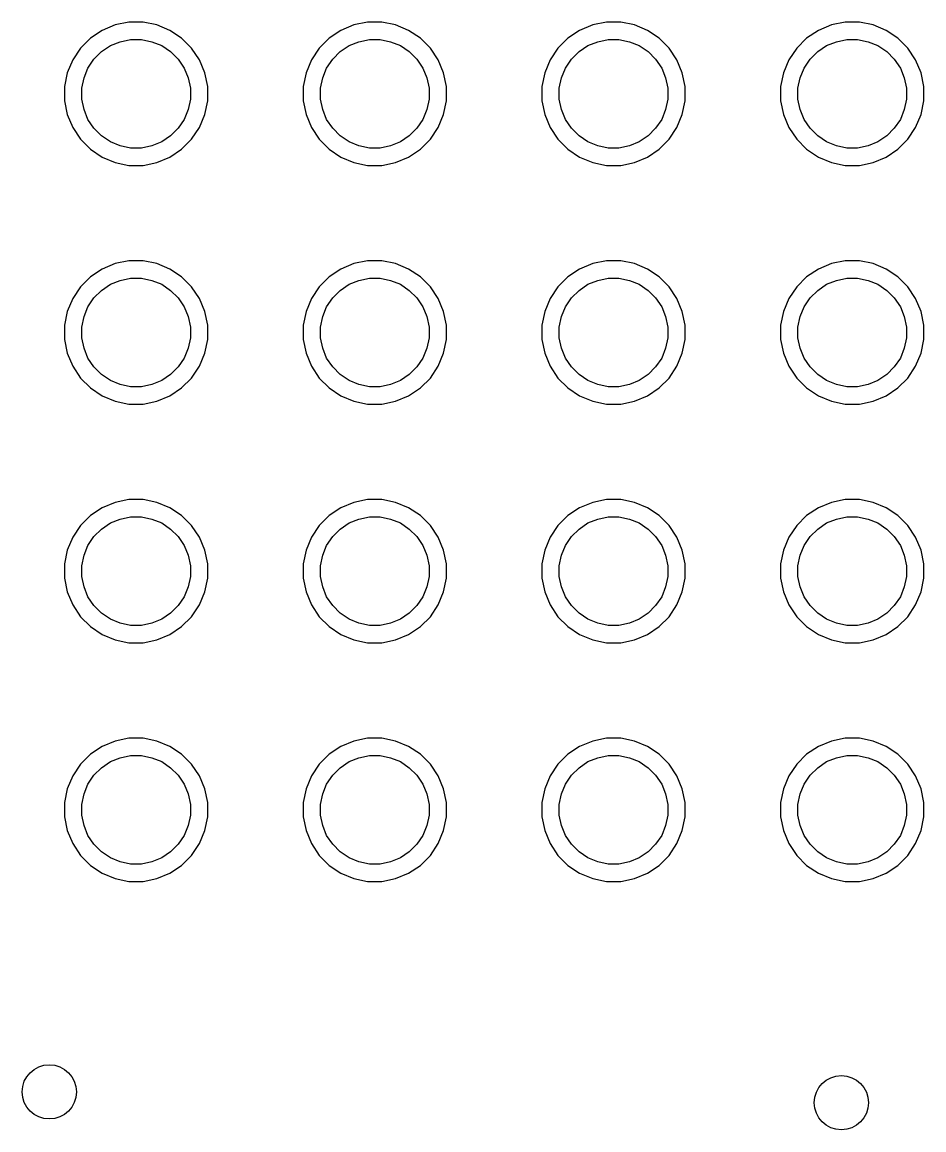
# Model space of a CAD drawing. Extents: x 115.8 to 161.5, y -138.1 to -92.4.
# Drawn here: x 151.88 to 156.03, y -119.67 to -114.57 of the extents above; entities that cross this region are included whole.
import ezdxf

# ---------------------------------------------------------------- set-up
doc = ezdxf.new("R2010")
doc.units = 0
doc.layers.add('BLACK', color=7, linetype='CONTINUOUS')

msp = doc.modelspace()

# ---------------------------------------------------------------- linework, layer by layer
at = {"layer": 'BLACK', "linetype": 'CONTINUOUS'}
for p, q in [((152.304, -114.583), (152.244, -114.608)), ((152.367, -114.57), (152.304, -114.583)), ((152.433, -114.57), (152.367, -114.57)), ((152.496, -114.583), (152.433, -114.57)), ((152.556, -114.608), (152.496, -114.583)), ((153.404, -114.583), (153.344, -114.608)), ((153.467, -114.57), (153.404, -114.583)), ((153.533, -114.57), (153.467, -114.57)), ((153.596, -114.583), (153.533, -114.57)), ((153.656, -114.608), (153.596, -114.583)), ((154.504, -114.583), (154.444, -114.608)), ((154.567, -114.57), (154.504, -114.583)), ((154.633, -114.57), (154.567, -114.57)), ((154.696, -114.583), (154.633, -114.57)), ((154.756, -114.608), (154.696, -114.583)), ((155.604, -114.583), (155.544, -114.608)), ((155.667, -114.57), (155.604, -114.583)), ((155.733, -114.57), (155.667, -114.57)), ((155.796, -114.583), (155.733, -114.57)), ((155.856, -114.608), (155.796, -114.583)), ((152.19, -114.644), (152.144, -114.69)), ((152.244, -114.608), (152.19, -114.644)), ((152.327, -114.66), (152.375, -114.65)), ((152.375, -114.65), (152.425, -114.65)), ((152.425, -114.65), (152.473, -114.66)), ((152.61, -114.644), (152.556, -114.608)), ((152.656, -114.69), (152.61, -114.644)), ((153.29, -114.644), (153.244, -114.69)), ((153.344, -114.608), (153.29, -114.644)), ((153.427, -114.66), (153.475, -114.65)), ((153.475, -114.65), (153.525, -114.65)), ((153.525, -114.65), (153.573, -114.66)), ((153.71, -114.644), (153.656, -114.608)), ((153.756, -114.69), (153.71, -114.644)), ((154.39, -114.644), (154.344, -114.69)), ((154.444, -114.608), (154.39, -114.644)), ((154.527, -114.66), (154.575, -114.65)), ((154.575, -114.65), (154.625, -114.65)), ((154.625, -114.65), (154.673, -114.66)), ((154.81, -114.644), (154.756, -114.608)), ((154.856, -114.69), (154.81, -114.644)), ((155.49, -114.644), (155.444, -114.69)), ((155.544, -114.608), (155.49, -114.644)), ((155.627, -114.66), (155.675, -114.65)), ((155.675, -114.65), (155.725, -114.65)), ((155.725, -114.65), (155.773, -114.66)), ((155.91, -114.644), (155.856, -114.608)), ((155.956, -114.69), (155.91, -114.644)), ((152.144, -114.69), (152.108, -114.744)), ((152.206, -114.741), (152.241, -114.706)), ((152.241, -114.706), (152.282, -114.678)), ((152.282, -114.678), (152.327, -114.66)), ((152.473, -114.66), (152.518, -114.678)), ((152.518, -114.678), (152.559, -114.706)), ((152.559, -114.706), (152.594, -114.741)), ((152.692, -114.744), (152.656, -114.69)), ((153.244, -114.69), (153.208, -114.744)), ((153.306, -114.741), (153.341, -114.706)), ((153.341, -114.706), (153.382, -114.678)), ((153.382, -114.678), (153.427, -114.66)), ((153.573, -114.66), (153.618, -114.678)), ((153.618, -114.678), (153.659, -114.706)), ((153.659, -114.706), (153.694, -114.741)), ((153.792, -114.744), (153.756, -114.69)), ((154.344, -114.69), (154.308, -114.744)), ((154.406, -114.741), (154.441, -114.706)), ((154.441, -114.706), (154.482, -114.678)), ((154.482, -114.678), (154.527, -114.66)), ((154.673, -114.66), (154.718, -114.678)), ((154.718, -114.678), (154.759, -114.706)), ((154.759, -114.706), (154.794, -114.741)), ((154.892, -114.744), (154.856, -114.69)), ((155.444, -114.69), (155.408, -114.744)), ((155.506, -114.741), (155.541, -114.706)), ((155.541, -114.706), (155.582, -114.678)), ((155.582, -114.678), (155.627, -114.66)), ((155.773, -114.66), (155.818, -114.678)), ((155.818, -114.678), (155.859, -114.706)), ((155.859, -114.706), (155.894, -114.741)), ((155.992, -114.744), (155.956, -114.69)), ((152.108, -114.744), (152.083, -114.804)), ((152.178, -114.782), (152.206, -114.741)), ((152.594, -114.741), (152.622, -114.782)), ((152.717, -114.804), (152.692, -114.744)), ((153.208, -114.744), (153.183, -114.804)), ((153.278, -114.782), (153.306, -114.741)), ((153.694, -114.741), (153.722, -114.782)), ((153.817, -114.804), (153.792, -114.744)), ((154.308, -114.744), (154.283, -114.804)), ((154.378, -114.782), (154.406, -114.741)), ((154.794, -114.741), (154.822, -114.782)), ((154.917, -114.804), (154.892, -114.744)), ((155.408, -114.744), (155.383, -114.804)), ((155.478, -114.782), (155.506, -114.741)), ((155.894, -114.741), (155.922, -114.782)), ((156.017, -114.804), (155.992, -114.744)), ((152.083, -114.804), (152.07, -114.867)), ((152.16, -114.827), (152.178, -114.782)), ((152.622, -114.782), (152.64, -114.827)), ((152.73, -114.867), (152.717, -114.804)), ((153.183, -114.804), (153.17, -114.867)), ((153.26, -114.827), (153.278, -114.782)), ((153.722, -114.782), (153.74, -114.827)), ((153.83, -114.867), (153.817, -114.804)), ((154.283, -114.804), (154.27, -114.867)), ((154.36, -114.827), (154.378, -114.782)), ((154.822, -114.782), (154.84, -114.827)), ((154.93, -114.867), (154.917, -114.804)), ((155.383, -114.804), (155.37, -114.867)), ((155.46, -114.827), (155.478, -114.782)), ((155.922, -114.782), (155.94, -114.827)), ((156.03, -114.867), (156.017, -114.804)), ((152.15, -114.875), (152.16, -114.827)), ((152.64, -114.827), (152.65, -114.875)), ((153.25, -114.875), (153.26, -114.827)), ((153.74, -114.827), (153.75, -114.875)), ((154.35, -114.875), (154.36, -114.827)), ((154.84, -114.827), (154.85, -114.875)), ((155.45, -114.875), (155.46, -114.827)), ((155.94, -114.827), (155.95, -114.875)), ((152.07, -114.867), (152.07, -114.933)), ((152.15, -114.925), (152.15, -114.875)), ((152.65, -114.875), (152.65, -114.925)), ((152.73, -114.933), (152.73, -114.867)), ((153.17, -114.867), (153.17, -114.933)), ((153.25, -114.925), (153.25, -114.875)), ((153.75, -114.875), (153.75, -114.925)), ((153.83, -114.933), (153.83, -114.867)), ((154.27, -114.867), (154.27, -114.933)), ((154.35, -114.925), (154.35, -114.875)), ((154.85, -114.875), (154.85, -114.925)), ((154.93, -114.933), (154.93, -114.867)), ((155.37, -114.867), (155.37, -114.933)), ((155.45, -114.925), (155.45, -114.875)), ((155.95, -114.875), (155.95, -114.925)), ((156.03, -114.933), (156.03, -114.867)), ((152.07, -114.933), (152.083, -114.996)), ((152.16, -114.973), (152.15, -114.925)), ((152.65, -114.925), (152.64, -114.973)), ((152.717, -114.996), (152.73, -114.933)), ((153.17, -114.933), (153.183, -114.996)), ((153.26, -114.973), (153.25, -114.925)), ((153.75, -114.925), (153.74, -114.973)), ((153.817, -114.996), (153.83, -114.933)), ((154.27, -114.933), (154.283, -114.996)), ((154.36, -114.973), (154.35, -114.925)), ((154.85, -114.925), (154.84, -114.973)), ((154.917, -114.996), (154.93, -114.933)), ((155.37, -114.933), (155.383, -114.996)), ((155.46, -114.973), (155.45, -114.925)), ((155.95, -114.925), (155.94, -114.973)), ((156.017, -114.996), (156.03, -114.933)), ((152.083, -114.996), (152.108, -115.056)), ((152.178, -115.018), (152.16, -114.973)), ((152.64, -114.973), (152.622, -115.018)), ((152.692, -115.056), (152.717, -114.996)), ((153.183, -114.996), (153.208, -115.056)), ((153.278, -115.018), (153.26, -114.973)), ((153.74, -114.973), (153.722, -115.018)), ((153.792, -115.056), (153.817, -114.996)), ((154.283, -114.996), (154.308, -115.056)), ((154.378, -115.018), (154.36, -114.973)), ((154.84, -114.973), (154.822, -115.018)), ((154.892, -115.056), (154.917, -114.996)), ((155.383, -114.996), (155.408, -115.056)), ((155.478, -115.018), (155.46, -114.973)), ((155.94, -114.973), (155.922, -115.018)), ((155.992, -115.056), (156.017, -114.996)), ((152.108, -115.056), (152.144, -115.11)), ((152.206, -115.059), (152.178, -115.018)), ((152.241, -115.094), (152.206, -115.059)), ((152.594, -115.059), (152.559, -115.094)), ((152.622, -115.018), (152.594, -115.059)), ((152.656, -115.11), (152.692, -115.056)), ((153.208, -115.056), (153.244, -115.11)), ((153.306, -115.059), (153.278, -115.018)), ((153.341, -115.094), (153.306, -115.059)), ((153.694, -115.059), (153.659, -115.094)), ((153.722, -115.018), (153.694, -115.059)), ((153.756, -115.11), (153.792, -115.056)), ((154.308, -115.056), (154.344, -115.11)), ((154.406, -115.059), (154.378, -115.018)), ((154.441, -115.094), (154.406, -115.059)), ((154.794, -115.059), (154.759, -115.094)), ((154.822, -115.018), (154.794, -115.059)), ((154.856, -115.11), (154.892, -115.056)), ((155.408, -115.056), (155.444, -115.11)), ((155.506, -115.059), (155.478, -115.018)), ((155.541, -115.094), (155.506, -115.059)), ((155.894, -115.059), (155.859, -115.094)), ((155.922, -115.018), (155.894, -115.059)), ((155.956, -115.11), (155.992, -115.056)), ((152.144, -115.11), (152.19, -115.156)), ((152.282, -115.122), (152.241, -115.094)), ((152.559, -115.094), (152.518, -115.122)), ((152.61, -115.156), (152.656, -115.11)), ((153.244, -115.11), (153.29, -115.156)), ((153.382, -115.122), (153.341, -115.094)), ((153.659, -115.094), (153.618, -115.122)), ((153.71, -115.156), (153.756, -115.11)), ((154.344, -115.11), (154.39, -115.156)), ((154.482, -115.122), (154.441, -115.094)), ((154.759, -115.094), (154.718, -115.122)), ((154.81, -115.156), (154.856, -115.11)), ((155.444, -115.11), (155.49, -115.156)), ((155.582, -115.122), (155.541, -115.094)), ((155.859, -115.094), (155.818, -115.122)), ((155.91, -115.156), (155.956, -115.11)), ((152.19, -115.156), (152.244, -115.192)), ((152.327, -115.14), (152.282, -115.122)), ((152.375, -115.15), (152.327, -115.14)), ((152.425, -115.15), (152.375, -115.15)), ((152.473, -115.14), (152.425, -115.15)), ((152.518, -115.122), (152.473, -115.14)), ((152.556, -115.192), (152.61, -115.156)), ((153.29, -115.156), (153.344, -115.192)), ((153.427, -115.14), (153.382, -115.122)), ((153.475, -115.15), (153.427, -115.14)), ((153.525, -115.15), (153.475, -115.15)), ((153.573, -115.14), (153.525, -115.15)), ((153.618, -115.122), (153.573, -115.14)), ((153.656, -115.192), (153.71, -115.156)), ((154.39, -115.156), (154.444, -115.192)), ((154.527, -115.14), (154.482, -115.122)), ((154.575, -115.15), (154.527, -115.14)), ((154.625, -115.15), (154.575, -115.15)), ((154.673, -115.14), (154.625, -115.15)), ((154.718, -115.122), (154.673, -115.14)), ((154.756, -115.192), (154.81, -115.156)), ((155.49, -115.156), (155.544, -115.192)), ((155.627, -115.14), (155.582, -115.122)), ((155.675, -115.15), (155.627, -115.14)), ((155.725, -115.15), (155.675, -115.15)), ((155.773, -115.14), (155.725, -115.15)), ((155.818, -115.122), (155.773, -115.14)), ((155.856, -115.192), (155.91, -115.156)), ((152.244, -115.192), (152.304, -115.217)), ((152.304, -115.217), (152.367, -115.23)), ((152.433, -115.23), (152.496, -115.217)), ((152.496, -115.217), (152.556, -115.192)), ((153.344, -115.192), (153.404, -115.217)), ((153.404, -115.217), (153.467, -115.23)), ((153.533, -115.23), (153.596, -115.217)), ((153.596, -115.217), (153.656, -115.192)), ((154.444, -115.192), (154.504, -115.217)), ((154.504, -115.217), (154.567, -115.23)), ((154.633, -115.23), (154.696, -115.217)), ((154.696, -115.217), (154.756, -115.192)), ((155.544, -115.192), (155.604, -115.217)), ((155.604, -115.217), (155.667, -115.23)), ((155.733, -115.23), (155.796, -115.217)), ((155.796, -115.217), (155.856, -115.192)), ((152.367, -115.23), (152.433, -115.23)), ((153.467, -115.23), (153.533, -115.23)), ((154.567, -115.23), (154.633, -115.23)), ((155.667, -115.23), (155.733, -115.23)), ((152.367, -115.67), (152.304, -115.683)), ((152.433, -115.67), (152.367, -115.67)), ((152.496, -115.683), (152.433, -115.67)), ((153.467, -115.67), (153.404, -115.683)), ((153.533, -115.67), (153.467, -115.67)), ((153.596, -115.683), (153.533, -115.67)), ((154.567, -115.67), (154.504, -115.683)), ((154.633, -115.67), (154.567, -115.67)), ((154.696, -115.683), (154.633, -115.67)), ((155.667, -115.67), (155.604, -115.683)), ((155.733, -115.67), (155.667, -115.67)), ((155.796, -115.683), (155.733, -115.67)), ((152.244, -115.708), (152.19, -115.744)), ((152.304, -115.683), (152.244, -115.708)), ((152.556, -115.708), (152.496, -115.683)), ((152.61, -115.744), (152.556, -115.708)), ((153.344, -115.708), (153.29, -115.744)), ((153.404, -115.683), (153.344, -115.708)), ((153.656, -115.708), (153.596, -115.683)), ((153.71, -115.744), (153.656, -115.708)), ((154.444, -115.708), (154.39, -115.744)), ((154.504, -115.683), (154.444, -115.708)), ((154.756, -115.708), (154.696, -115.683)), ((154.81, -115.744), (154.756, -115.708)), ((155.544, -115.708), (155.49, -115.744)), ((155.604, -115.683), (155.544, -115.708)), ((155.856, -115.708), (155.796, -115.683)), ((155.91, -115.744), (155.856, -115.708)), ((152.19, -115.744), (152.144, -115.79)), ((152.241, -115.806), (152.282, -115.778)), ((152.282, -115.778), (152.327, -115.76)), ((152.327, -115.76), (152.375, -115.75)), ((152.375, -115.75), (152.425, -115.75)), ((152.425, -115.75), (152.473, -115.76)), ((152.473, -115.76), (152.518, -115.778)), ((152.518, -115.778), (152.559, -115.806)), ((152.656, -115.79), (152.61, -115.744)), ((153.29, -115.744), (153.244, -115.79)), ((153.341, -115.806), (153.382, -115.778)), ((153.382, -115.778), (153.427, -115.76)), ((153.427, -115.76), (153.475, -115.75)), ((153.475, -115.75), (153.525, -115.75)), ((153.525, -115.75), (153.573, -115.76)), ((153.573, -115.76), (153.618, -115.778)), ((153.618, -115.778), (153.659, -115.806)), ((153.756, -115.79), (153.71, -115.744)), ((154.39, -115.744), (154.344, -115.79)), ((154.441, -115.806), (154.482, -115.778)), ((154.482, -115.778), (154.527, -115.76)), ((154.527, -115.76), (154.575, -115.75)), ((154.575, -115.75), (154.625, -115.75)), ((154.625, -115.75), (154.673, -115.76)), ((154.673, -115.76), (154.718, -115.778)), ((154.718, -115.778), (154.759, -115.806)), ((154.856, -115.79), (154.81, -115.744)), ((155.49, -115.744), (155.444, -115.79)), ((155.541, -115.806), (155.582, -115.778)), ((155.582, -115.778), (155.627, -115.76)), ((155.627, -115.76), (155.675, -115.75)), ((155.675, -115.75), (155.725, -115.75)), ((155.725, -115.75), (155.773, -115.76)), ((155.773, -115.76), (155.818, -115.778)), ((155.818, -115.778), (155.859, -115.806)), ((155.956, -115.79), (155.91, -115.744)), ((152.144, -115.79), (152.108, -115.844)), ((152.206, -115.841), (152.241, -115.806)), ((152.559, -115.806), (152.594, -115.841)), ((152.692, -115.844), (152.656, -115.79)), ((153.244, -115.79), (153.208, -115.844)), ((153.306, -115.841), (153.341, -115.806)), ((153.659, -115.806), (153.694, -115.841)), ((153.792, -115.844), (153.756, -115.79)), ((154.344, -115.79), (154.308, -115.844)), ((154.406, -115.841), (154.441, -115.806)), ((154.759, -115.806), (154.794, -115.841)), ((154.892, -115.844), (154.856, -115.79)), ((155.444, -115.79), (155.408, -115.844)), ((155.506, -115.841), (155.541, -115.806)), ((155.859, -115.806), (155.894, -115.841)), ((155.992, -115.844), (155.956, -115.79)), ((152.108, -115.844), (152.083, -115.904)), ((152.16, -115.927), (152.178, -115.882)), ((152.178, -115.882), (152.206, -115.841)), ((152.594, -115.841), (152.622, -115.882)), ((152.622, -115.882), (152.64, -115.927)), ((152.717, -115.904), (152.692, -115.844)), ((153.208, -115.844), (153.183, -115.904)), ((153.26, -115.927), (153.278, -115.882)), ((153.278, -115.882), (153.306, -115.841)), ((153.694, -115.841), (153.722, -115.882)), ((153.722, -115.882), (153.74, -115.927)), ((153.817, -115.904), (153.792, -115.844)), ((154.308, -115.844), (154.283, -115.904)), ((154.36, -115.927), (154.378, -115.882)), ((154.378, -115.882), (154.406, -115.841)), ((154.794, -115.841), (154.822, -115.882)), ((154.822, -115.882), (154.84, -115.927)), ((154.917, -115.904), (154.892, -115.844)), ((155.408, -115.844), (155.383, -115.904)), ((155.46, -115.927), (155.478, -115.882)), ((155.478, -115.882), (155.506, -115.841)), ((155.894, -115.841), (155.922, -115.882)), ((155.922, -115.882), (155.94, -115.927)), ((156.017, -115.904), (155.992, -115.844)), ((152.083, -115.904), (152.07, -115.967)), ((152.15, -115.975), (152.16, -115.927)), ((152.64, -115.927), (152.65, -115.975)), ((152.73, -115.967), (152.717, -115.904)), ((153.183, -115.904), (153.17, -115.967)), ((153.25, -115.975), (153.26, -115.927)), ((153.74, -115.927), (153.75, -115.975)), ((153.83, -115.967), (153.817, -115.904)), ((154.283, -115.904), (154.27, -115.967)), ((154.35, -115.975), (154.36, -115.927)), ((154.84, -115.927), (154.85, -115.975)), ((154.93, -115.967), (154.917, -115.904)), ((155.383, -115.904), (155.37, -115.967)), ((155.45, -115.975), (155.46, -115.927)), ((155.94, -115.927), (155.95, -115.975)), ((156.03, -115.967), (156.017, -115.904)), ((152.07, -115.967), (152.07, -116.033)), ((152.15, -116.025), (152.15, -115.975)), ((152.65, -115.975), (152.65, -116.025)), ((152.73, -116.033), (152.73, -115.967)), ((153.17, -115.967), (153.17, -116.033)), ((153.25, -116.025), (153.25, -115.975)), ((153.75, -115.975), (153.75, -116.025)), ((153.83, -116.033), (153.83, -115.967)), ((154.27, -115.967), (154.27, -116.033)), ((154.35, -116.025), (154.35, -115.975)), ((154.85, -115.975), (154.85, -116.025)), ((154.93, -116.033), (154.93, -115.967)), ((155.37, -115.967), (155.37, -116.033)), ((155.45, -116.025), (155.45, -115.975)), ((155.95, -115.975), (155.95, -116.025)), ((156.03, -116.033), (156.03, -115.967)), ((152.07, -116.033), (152.083, -116.096)), ((152.16, -116.073), (152.15, -116.025)), ((152.65, -116.025), (152.64, -116.073)), ((152.717, -116.096), (152.73, -116.033)), ((153.17, -116.033), (153.183, -116.096)), ((153.26, -116.073), (153.25, -116.025)), ((153.75, -116.025), (153.74, -116.073)), ((153.817, -116.096), (153.83, -116.033)), ((154.27, -116.033), (154.283, -116.096)), ((154.36, -116.073), (154.35, -116.025)), ((154.85, -116.025), (154.84, -116.073)), ((154.917, -116.096), (154.93, -116.033)), ((155.37, -116.033), (155.383, -116.096)), ((155.46, -116.073), (155.45, -116.025)), ((155.95, -116.025), (155.94, -116.073)), ((156.017, -116.096), (156.03, -116.033)), ((152.178, -116.118), (152.16, -116.073)), ((152.64, -116.073), (152.622, -116.118)), ((153.278, -116.118), (153.26, -116.073)), ((153.74, -116.073), (153.722, -116.118)), ((154.378, -116.118), (154.36, -116.073)), ((154.84, -116.073), (154.822, -116.118)), ((155.478, -116.118), (155.46, -116.073)), ((155.94, -116.073), (155.922, -116.118)), ((152.083, -116.096), (152.108, -116.156)), ((152.206, -116.159), (152.178, -116.118)), ((152.622, -116.118), (152.594, -116.159)), ((152.692, -116.156), (152.717, -116.096)), ((153.183, -116.096), (153.208, -116.156)), ((153.306, -116.159), (153.278, -116.118)), ((153.722, -116.118), (153.694, -116.159)), ((153.792, -116.156), (153.817, -116.096)), ((154.283, -116.096), (154.308, -116.156)), ((154.406, -116.159), (154.378, -116.118)), ((154.822, -116.118), (154.794, -116.159)), ((154.892, -116.156), (154.917, -116.096)), ((155.383, -116.096), (155.408, -116.156)), ((155.506, -116.159), (155.478, -116.118)), ((155.922, -116.118), (155.894, -116.159)), ((155.992, -116.156), (156.017, -116.096)), ((152.108, -116.156), (152.144, -116.21)), ((152.241, -116.194), (152.206, -116.159)), ((152.594, -116.159), (152.559, -116.194)), ((152.656, -116.21), (152.692, -116.156)), ((153.208, -116.156), (153.244, -116.21)), ((153.341, -116.194), (153.306, -116.159)), ((153.694, -116.159), (153.659, -116.194)), ((153.756, -116.21), (153.792, -116.156)), ((154.308, -116.156), (154.344, -116.21)), ((154.441, -116.194), (154.406, -116.159)), ((154.794, -116.159), (154.759, -116.194)), ((154.856, -116.21), (154.892, -116.156)), ((155.408, -116.156), (155.444, -116.21)), ((155.541, -116.194), (155.506, -116.159)), ((155.894, -116.159), (155.859, -116.194)), ((155.956, -116.21), (155.992, -116.156)), ((152.144, -116.21), (152.19, -116.256)), ((152.282, -116.222), (152.241, -116.194)), ((152.327, -116.24), (152.282, -116.222)), ((152.375, -116.25), (152.327, -116.24)), ((152.473, -116.24), (152.425, -116.25)), ((152.518, -116.222), (152.473, -116.24)), ((152.559, -116.194), (152.518, -116.222)), ((152.61, -116.256), (152.656, -116.21)), ((153.244, -116.21), (153.29, -116.256)), ((153.382, -116.222), (153.341, -116.194)), ((153.427, -116.24), (153.382, -116.222)), ((153.475, -116.25), (153.427, -116.24)), ((153.573, -116.24), (153.525, -116.25)), ((153.618, -116.222), (153.573, -116.24)), ((153.659, -116.194), (153.618, -116.222)), ((153.71, -116.256), (153.756, -116.21)), ((154.344, -116.21), (154.39, -116.256)), ((154.482, -116.222), (154.441, -116.194)), ((154.527, -116.24), (154.482, -116.222)), ((154.575, -116.25), (154.527, -116.24)), ((154.673, -116.24), (154.625, -116.25)), ((154.718, -116.222), (154.673, -116.24)), ((154.759, -116.194), (154.718, -116.222)), ((154.81, -116.256), (154.856, -116.21)), ((155.444, -116.21), (155.49, -116.256)), ((155.582, -116.222), (155.541, -116.194)), ((155.627, -116.24), (155.582, -116.222)), ((155.675, -116.25), (155.627, -116.24)), ((155.773, -116.24), (155.725, -116.25)), ((155.818, -116.222), (155.773, -116.24)), ((155.859, -116.194), (155.818, -116.222)), ((155.91, -116.256), (155.956, -116.21)), ((152.19, -116.256), (152.244, -116.292)), ((152.425, -116.25), (152.375, -116.25)), ((152.556, -116.292), (152.61, -116.256)), ((153.29, -116.256), (153.344, -116.292)), ((153.525, -116.25), (153.475, -116.25)), ((153.656, -116.292), (153.71, -116.256)), ((154.39, -116.256), (154.444, -116.292)), ((154.625, -116.25), (154.575, -116.25)), ((154.756, -116.292), (154.81, -116.256)), ((155.49, -116.256), (155.544, -116.292)), ((155.725, -116.25), (155.675, -116.25)), ((155.856, -116.292), (155.91, -116.256)), ((152.244, -116.292), (152.304, -116.317)), ((152.304, -116.317), (152.367, -116.33)), ((152.367, -116.33), (152.433, -116.33)), ((152.433, -116.33), (152.496, -116.317)), ((152.496, -116.317), (152.556, -116.292)), ((153.344, -116.292), (153.404, -116.317)), ((153.404, -116.317), (153.467, -116.33)), ((153.467, -116.33), (153.533, -116.33)), ((153.533, -116.33), (153.596, -116.317)), ((153.596, -116.317), (153.656, -116.292)), ((154.444, -116.292), (154.504, -116.317)), ((154.504, -116.317), (154.567, -116.33)), ((154.567, -116.33), (154.633, -116.33)), ((154.633, -116.33), (154.696, -116.317)), ((154.696, -116.317), (154.756, -116.292)), ((155.544, -116.292), (155.604, -116.317)), ((155.604, -116.317), (155.667, -116.33)), ((155.667, -116.33), (155.733, -116.33)), ((155.733, -116.33), (155.796, -116.317)), ((155.796, -116.317), (155.856, -116.292)), ((152.304, -116.783), (152.244, -116.808)), ((152.367, -116.77), (152.304, -116.783)), ((152.433, -116.77), (152.367, -116.77)), ((152.496, -116.783), (152.433, -116.77)), ((152.556, -116.808), (152.496, -116.783)), ((153.404, -116.783), (153.344, -116.808)), ((153.467, -116.77), (153.404, -116.783)), ((153.533, -116.77), (153.467, -116.77)), ((153.596, -116.783), (153.533, -116.77)), ((153.656, -116.808), (153.596, -116.783)), ((154.504, -116.783), (154.444, -116.808)), ((154.567, -116.77), (154.504, -116.783)), ((154.633, -116.77), (154.567, -116.77)), ((154.696, -116.783), (154.633, -116.77)), ((154.756, -116.808), (154.696, -116.783)), ((155.604, -116.783), (155.544, -116.808)), ((155.667, -116.77), (155.604, -116.783)), ((155.733, -116.77), (155.667, -116.77)), ((155.796, -116.783), (155.733, -116.77)), ((155.856, -116.808), (155.796, -116.783)), ((152.19, -116.844), (152.144, -116.89)), ((152.244, -116.808), (152.19, -116.844)), ((152.327, -116.86), (152.375, -116.85)), ((152.375, -116.85), (152.425, -116.85)), ((152.425, -116.85), (152.473, -116.86)), ((152.61, -116.844), (152.556, -116.808)), ((152.656, -116.89), (152.61, -116.844)), ((153.29, -116.844), (153.244, -116.89)), ((153.344, -116.808), (153.29, -116.844)), ((153.427, -116.86), (153.475, -116.85)), ((153.475, -116.85), (153.525, -116.85)), ((153.525, -116.85), (153.573, -116.86)), ((153.71, -116.844), (153.656, -116.808)), ((153.756, -116.89), (153.71, -116.844)), ((154.39, -116.844), (154.344, -116.89)), ((154.444, -116.808), (154.39, -116.844)), ((154.527, -116.86), (154.575, -116.85)), ((154.575, -116.85), (154.625, -116.85)), ((154.625, -116.85), (154.673, -116.86)), ((154.81, -116.844), (154.756, -116.808)), ((154.856, -116.89), (154.81, -116.844)), ((155.49, -116.844), (155.444, -116.89)), ((155.544, -116.808), (155.49, -116.844)), ((155.627, -116.86), (155.675, -116.85)), ((155.675, -116.85), (155.725, -116.85)), ((155.725, -116.85), (155.773, -116.86)), ((155.91, -116.844), (155.856, -116.808)), ((155.956, -116.89), (155.91, -116.844)), ((152.144, -116.89), (152.108, -116.944)), ((152.241, -116.906), (152.282, -116.878)), ((152.282, -116.878), (152.327, -116.86)), ((152.473, -116.86), (152.518, -116.878)), ((152.518, -116.878), (152.559, -116.906)), ((152.692, -116.944), (152.656, -116.89)), ((153.244, -116.89), (153.208, -116.944)), ((153.341, -116.906), (153.382, -116.878)), ((153.382, -116.878), (153.427, -116.86)), ((153.573, -116.86), (153.618, -116.878)), ((153.618, -116.878), (153.659, -116.906)), ((153.792, -116.944), (153.756, -116.89)), ((154.344, -116.89), (154.308, -116.944)), ((154.441, -116.906), (154.482, -116.878)), ((154.482, -116.878), (154.527, -116.86)), ((154.673, -116.86), (154.718, -116.878)), ((154.718, -116.878), (154.759, -116.906)), ((154.892, -116.944), (154.856, -116.89)), ((155.444, -116.89), (155.408, -116.944)), ((155.541, -116.906), (155.582, -116.878)), ((155.582, -116.878), (155.627, -116.86)), ((155.773, -116.86), (155.818, -116.878)), ((155.818, -116.878), (155.859, -116.906)), ((155.992, -116.944), (155.956, -116.89)), ((152.108, -116.944), (152.083, -117.004)), ((152.178, -116.982), (152.206, -116.941)), ((152.206, -116.941), (152.241, -116.906)), ((152.559, -116.906), (152.594, -116.941)), ((152.594, -116.941), (152.622, -116.982)), ((152.717, -117.004), (152.692, -116.944)), ((153.208, -116.944), (153.183, -117.004)), ((153.278, -116.982), (153.306, -116.941)), ((153.306, -116.941), (153.341, -116.906)), ((153.659, -116.906), (153.694, -116.941)), ((153.694, -116.941), (153.722, -116.982)), ((153.817, -117.004), (153.792, -116.944)), ((154.308, -116.944), (154.283, -117.004)), ((154.378, -116.982), (154.406, -116.941)), ((154.406, -116.941), (154.441, -116.906)), ((154.759, -116.906), (154.794, -116.941)), ((154.794, -116.941), (154.822, -116.982)), ((154.917, -117.004), (154.892, -116.944)), ((155.408, -116.944), (155.383, -117.004)), ((155.478, -116.982), (155.506, -116.941)), ((155.506, -116.941), (155.541, -116.906)), ((155.859, -116.906), (155.894, -116.941)), ((155.894, -116.941), (155.922, -116.982)), ((156.017, -117.004), (155.992, -116.944)), ((152.083, -117.004), (152.07, -117.067)), ((152.16, -117.027), (152.178, -116.982)), ((152.622, -116.982), (152.64, -117.027)), ((152.73, -117.067), (152.717, -117.004)), ((153.183, -117.004), (153.17, -117.067)), ((153.26, -117.027), (153.278, -116.982)), ((153.722, -116.982), (153.74, -117.027)), ((153.83, -117.067), (153.817, -117.004)), ((154.283, -117.004), (154.27, -117.067)), ((154.36, -117.027), (154.378, -116.982)), ((154.822, -116.982), (154.84, -117.027)), ((154.93, -117.067), (154.917, -117.004)), ((155.383, -117.004), (155.37, -117.067)), ((155.46, -117.027), (155.478, -116.982)), ((155.922, -116.982), (155.94, -117.027)), ((156.03, -117.067), (156.017, -117.004)), ((152.15, -117.075), (152.16, -117.027)), ((152.64, -117.027), (152.65, -117.075)), ((153.25, -117.075), (153.26, -117.027)), ((153.74, -117.027), (153.75, -117.075)), ((154.35, -117.075), (154.36, -117.027)), ((154.84, -117.027), (154.85, -117.075)), ((155.45, -117.075), (155.46, -117.027)), ((155.94, -117.027), (155.95, -117.075)), ((152.07, -117.067), (152.07, -117.133)), ((152.15, -117.125), (152.15, -117.075)), ((152.65, -117.075), (152.65, -117.125)), ((152.73, -117.133), (152.73, -117.067)), ((153.17, -117.067), (153.17, -117.133)), ((153.25, -117.125), (153.25, -117.075)), ((153.75, -117.075), (153.75, -117.125)), ((153.83, -117.133), (153.83, -117.067)), ((154.27, -117.067), (154.27, -117.133)), ((154.35, -117.125), (154.35, -117.075)), ((154.85, -117.075), (154.85, -117.125)), ((154.93, -117.133), (154.93, -117.067)), ((155.37, -117.067), (155.37, -117.133)), ((155.45, -117.125), (155.45, -117.075)), ((155.95, -117.075), (155.95, -117.125)), ((156.03, -117.133), (156.03, -117.067)), ((152.07, -117.133), (152.083, -117.196)), ((152.16, -117.173), (152.15, -117.125)), ((152.65, -117.125), (152.64, -117.173)), ((152.717, -117.196), (152.73, -117.133)), ((153.17, -117.133), (153.183, -117.196)), ((153.26, -117.173), (153.25, -117.125)), ((153.75, -117.125), (153.74, -117.173)), ((153.817, -117.196), (153.83, -117.133)), ((154.27, -117.133), (154.283, -117.196)), ((154.36, -117.173), (154.35, -117.125)), ((154.85, -117.125), (154.84, -117.173)), ((154.917, -117.196), (154.93, -117.133)), ((155.37, -117.133), (155.383, -117.196)), ((155.46, -117.173), (155.45, -117.125)), ((155.95, -117.125), (155.94, -117.173)), ((156.017, -117.196), (156.03, -117.133)), ((152.083, -117.196), (152.108, -117.256)), ((152.178, -117.218), (152.16, -117.173)), ((152.64, -117.173), (152.622, -117.218)), ((152.692, -117.256), (152.717, -117.196)), ((153.183, -117.196), (153.208, -117.256)), ((153.278, -117.218), (153.26, -117.173)), ((153.74, -117.173), (153.722, -117.218)), ((153.792, -117.256), (153.817, -117.196)), ((154.283, -117.196), (154.308, -117.256)), ((154.378, -117.218), (154.36, -117.173)), ((154.84, -117.173), (154.822, -117.218)), ((154.892, -117.256), (154.917, -117.196)), ((155.383, -117.196), (155.408, -117.256)), ((155.478, -117.218), (155.46, -117.173)), ((155.94, -117.173), (155.922, -117.218)), ((155.992, -117.256), (156.017, -117.196)), ((152.108, -117.256), (152.144, -117.31)), ((152.206, -117.259), (152.178, -117.218)), ((152.241, -117.294), (152.206, -117.259)), ((152.594, -117.259), (152.559, -117.294)), ((152.622, -117.218), (152.594, -117.259)), ((152.656, -117.31), (152.692, -117.256)), ((153.208, -117.256), (153.244, -117.31)), ((153.306, -117.259), (153.278, -117.218)), ((153.341, -117.294), (153.306, -117.259)), ((153.694, -117.259), (153.659, -117.294)), ((153.722, -117.218), (153.694, -117.259)), ((153.756, -117.31), (153.792, -117.256)), ((154.308, -117.256), (154.344, -117.31)), ((154.406, -117.259), (154.378, -117.218)), ((154.441, -117.294), (154.406, -117.259)), ((154.794, -117.259), (154.759, -117.294)), ((154.822, -117.218), (154.794, -117.259)), ((154.856, -117.31), (154.892, -117.256)), ((155.408, -117.256), (155.444, -117.31)), ((155.506, -117.259), (155.478, -117.218)), ((155.541, -117.294), (155.506, -117.259)), ((155.894, -117.259), (155.859, -117.294)), ((155.922, -117.218), (155.894, -117.259)), ((155.956, -117.31), (155.992, -117.256)), ((152.144, -117.31), (152.19, -117.356)), ((152.282, -117.322), (152.241, -117.294)), ((152.559, -117.294), (152.518, -117.322)), ((152.61, -117.356), (152.656, -117.31)), ((153.244, -117.31), (153.29, -117.356)), ((153.382, -117.322), (153.341, -117.294)), ((153.659, -117.294), (153.618, -117.322)), ((153.71, -117.356), (153.756, -117.31)), ((154.344, -117.31), (154.39, -117.356)), ((154.482, -117.322), (154.441, -117.294)), ((154.759, -117.294), (154.718, -117.322)), ((154.81, -117.356), (154.856, -117.31)), ((155.444, -117.31), (155.49, -117.356)), ((155.582, -117.322), (155.541, -117.294)), ((155.859, -117.294), (155.818, -117.322)), ((155.91, -117.356), (155.956, -117.31)), ((152.19, -117.356), (152.244, -117.392)), ((152.327, -117.34), (152.282, -117.322)), ((152.375, -117.35), (152.327, -117.34)), ((152.425, -117.35), (152.375, -117.35)), ((152.473, -117.34), (152.425, -117.35)), ((152.518, -117.322), (152.473, -117.34)), ((152.556, -117.392), (152.61, -117.356)), ((153.29, -117.356), (153.344, -117.392)), ((153.427, -117.34), (153.382, -117.322)), ((153.475, -117.35), (153.427, -117.34)), ((153.525, -117.35), (153.475, -117.35)), ((153.573, -117.34), (153.525, -117.35)), ((153.618, -117.322), (153.573, -117.34)), ((153.656, -117.392), (153.71, -117.356)), ((154.39, -117.356), (154.444, -117.392)), ((154.527, -117.34), (154.482, -117.322)), ((154.575, -117.35), (154.527, -117.34)), ((154.625, -117.35), (154.575, -117.35)), ((154.673, -117.34), (154.625, -117.35)), ((154.718, -117.322), (154.673, -117.34)), ((154.756, -117.392), (154.81, -117.356)), ((155.49, -117.356), (155.544, -117.392)), ((155.627, -117.34), (155.582, -117.322)), ((155.675, -117.35), (155.627, -117.34)), ((155.725, -117.35), (155.675, -117.35)), ((155.773, -117.34), (155.725, -117.35)), ((155.818, -117.322), (155.773, -117.34)), ((155.856, -117.392), (155.91, -117.356)), ((152.244, -117.392), (152.304, -117.417)), ((152.496, -117.417), (152.556, -117.392)), ((153.344, -117.392), (153.404, -117.417)), ((153.596, -117.417), (153.656, -117.392)), ((154.444, -117.392), (154.504, -117.417)), ((154.696, -117.417), (154.756, -117.392)), ((155.544, -117.392), (155.604, -117.417)), ((155.796, -117.417), (155.856, -117.392)), ((152.304, -117.417), (152.367, -117.43)), ((152.367, -117.43), (152.433, -117.43)), ((152.433, -117.43), (152.496, -117.417)), ((153.404, -117.417), (153.467, -117.43)), ((153.467, -117.43), (153.533, -117.43)), ((153.533, -117.43), (153.596, -117.417)), ((154.504, -117.417), (154.567, -117.43)), ((154.567, -117.43), (154.633, -117.43)), ((154.633, -117.43), (154.696, -117.417)), ((155.604, -117.417), (155.667, -117.43)), ((155.667, -117.43), (155.733, -117.43)), ((155.733, -117.43), (155.796, -117.417)), ((152.367, -117.87), (152.304, -117.883)), ((152.433, -117.87), (152.367, -117.87)), ((152.496, -117.883), (152.433, -117.87)), ((153.467, -117.87), (153.404, -117.883)), ((153.533, -117.87), (153.467, -117.87)), ((153.596, -117.883), (153.533, -117.87)), ((154.567, -117.87), (154.504, -117.883)), ((154.633, -117.87), (154.567, -117.87)), ((154.696, -117.883), (154.633, -117.87)), ((155.667, -117.87), (155.604, -117.883)), ((155.733, -117.87), (155.667, -117.87)), ((155.796, -117.883), (155.733, -117.87)), ((152.244, -117.908), (152.19, -117.944)), ((152.304, -117.883), (152.244, -117.908)), ((152.556, -117.908), (152.496, -117.883)), ((152.61, -117.944), (152.556, -117.908)), ((153.344, -117.908), (153.29, -117.944)), ((153.404, -117.883), (153.344, -117.908)), ((153.656, -117.908), (153.596, -117.883)), ((153.71, -117.944), (153.656, -117.908)), ((154.444, -117.908), (154.39, -117.944)), ((154.504, -117.883), (154.444, -117.908)), ((154.756, -117.908), (154.696, -117.883)), ((154.81, -117.944), (154.756, -117.908)), ((155.544, -117.908), (155.49, -117.944)), ((155.604, -117.883), (155.544, -117.908)), ((155.856, -117.908), (155.796, -117.883)), ((155.91, -117.944), (155.856, -117.908)), ((152.19, -117.944), (152.144, -117.99)), ((152.282, -117.978), (152.327, -117.96)), ((152.327, -117.96), (152.375, -117.95)), ((152.375, -117.95), (152.425, -117.95)), ((152.425, -117.95), (152.473, -117.96)), ((152.473, -117.96), (152.518, -117.978)), ((152.656, -117.99), (152.61, -117.944)), ((153.29, -117.944), (153.244, -117.99)), ((153.382, -117.978), (153.427, -117.96)), ((153.427, -117.96), (153.475, -117.95)), ((153.475, -117.95), (153.525, -117.95)), ((153.525, -117.95), (153.573, -117.96)), ((153.573, -117.96), (153.618, -117.978)), ((153.756, -117.99), (153.71, -117.944)), ((154.39, -117.944), (154.344, -117.99)), ((154.482, -117.978), (154.527, -117.96)), ((154.527, -117.96), (154.575, -117.95)), ((154.575, -117.95), (154.625, -117.95)), ((154.625, -117.95), (154.673, -117.96)), ((154.673, -117.96), (154.718, -117.978)), ((154.856, -117.99), (154.81, -117.944)), ((155.49, -117.944), (155.444, -117.99)), ((155.582, -117.978), (155.627, -117.96)), ((155.627, -117.96), (155.675, -117.95)), ((155.675, -117.95), (155.725, -117.95)), ((155.725, -117.95), (155.773, -117.96)), ((155.773, -117.96), (155.818, -117.978)), ((155.956, -117.99), (155.91, -117.944)), ((152.144, -117.99), (152.108, -118.044)), ((152.206, -118.041), (152.241, -118.006)), ((152.241, -118.006), (152.282, -117.978)), ((152.518, -117.978), (152.559, -118.006)), ((152.559, -118.006), (152.594, -118.041)), ((152.692, -118.044), (152.656, -117.99)), ((153.244, -117.99), (153.208, -118.044)), ((153.306, -118.041), (153.341, -118.006)), ((153.341, -118.006), (153.382, -117.978)), ((153.618, -117.978), (153.659, -118.006)), ((153.659, -118.006), (153.694, -118.041)), ((153.792, -118.044), (153.756, -117.99)), ((154.344, -117.99), (154.308, -118.044)), ((154.406, -118.041), (154.441, -118.006)), ((154.441, -118.006), (154.482, -117.978)), ((154.718, -117.978), (154.759, -118.006)), ((154.759, -118.006), (154.794, -118.041)), ((154.892, -118.044), (154.856, -117.99)), ((155.444, -117.99), (155.408, -118.044)), ((155.506, -118.041), (155.541, -118.006)), ((155.541, -118.006), (155.582, -117.978)), ((155.818, -117.978), (155.859, -118.006)), ((155.859, -118.006), (155.894, -118.041)), ((155.992, -118.044), (155.956, -117.99)), ((152.108, -118.044), (152.083, -118.104)), ((152.178, -118.082), (152.206, -118.041)), ((152.594, -118.041), (152.622, -118.082)), ((152.717, -118.104), (152.692, -118.044)), ((153.208, -118.044), (153.183, -118.104)), ((153.278, -118.082), (153.306, -118.041)), ((153.694, -118.041), (153.722, -118.082)), ((153.817, -118.104), (153.792, -118.044)), ((154.308, -118.044), (154.283, -118.104)), ((154.378, -118.082), (154.406, -118.041)), ((154.794, -118.041), (154.822, -118.082)), ((154.917, -118.104), (154.892, -118.044)), ((155.408, -118.044), (155.383, -118.104)), ((155.478, -118.082), (155.506, -118.041)), ((155.894, -118.041), (155.922, -118.082)), ((156.017, -118.104), (155.992, -118.044)), ((152.083, -118.104), (152.07, -118.167)), ((152.15, -118.175), (152.16, -118.127)), ((152.16, -118.127), (152.178, -118.082)), ((152.622, -118.082), (152.64, -118.127)), ((152.64, -118.127), (152.65, -118.175)), ((152.73, -118.167), (152.717, -118.104)), ((153.183, -118.104), (153.17, -118.167)), ((153.25, -118.175), (153.26, -118.127)), ((153.26, -118.127), (153.278, -118.082)), ((153.722, -118.082), (153.74, -118.127)), ((153.74, -118.127), (153.75, -118.175)), ((153.83, -118.167), (153.817, -118.104)), ((154.283, -118.104), (154.27, -118.167)), ((154.35, -118.175), (154.36, -118.127)), ((154.36, -118.127), (154.378, -118.082)), ((154.822, -118.082), (154.84, -118.127)), ((154.84, -118.127), (154.85, -118.175)), ((154.93, -118.167), (154.917, -118.104)), ((155.383, -118.104), (155.37, -118.167)), ((155.45, -118.175), (155.46, -118.127)), ((155.46, -118.127), (155.478, -118.082)), ((155.922, -118.082), (155.94, -118.127)), ((155.94, -118.127), (155.95, -118.175)), ((156.03, -118.167), (156.017, -118.104)), ((152.07, -118.167), (152.07, -118.233)), ((152.15, -118.225), (152.15, -118.175)), ((152.65, -118.175), (152.65, -118.225)), ((152.73, -118.233), (152.73, -118.167)), ((153.17, -118.167), (153.17, -118.233)), ((153.25, -118.225), (153.25, -118.175)), ((153.75, -118.175), (153.75, -118.225)), ((153.83, -118.233), (153.83, -118.167)), ((154.27, -118.167), (154.27, -118.233)), ((154.35, -118.225), (154.35, -118.175)), ((154.85, -118.175), (154.85, -118.225)), ((154.93, -118.233), (154.93, -118.167)), ((155.37, -118.167), (155.37, -118.233)), ((155.45, -118.225), (155.45, -118.175)), ((155.95, -118.175), (155.95, -118.225)), ((156.03, -118.233), (156.03, -118.167)), ((152.16, -118.273), (152.15, -118.225)), ((152.65, -118.225), (152.64, -118.273)), ((153.26, -118.273), (153.25, -118.225)), ((153.75, -118.225), (153.74, -118.273)), ((154.36, -118.273), (154.35, -118.225)), ((154.85, -118.225), (154.84, -118.273)), ((155.46, -118.273), (155.45, -118.225)), ((155.95, -118.225), (155.94, -118.273)), ((152.07, -118.233), (152.083, -118.296)), ((152.178, -118.318), (152.16, -118.273)), ((152.64, -118.273), (152.622, -118.318)), ((152.717, -118.296), (152.73, -118.233)), ((153.17, -118.233), (153.183, -118.296)), ((153.278, -118.318), (153.26, -118.273)), ((153.74, -118.273), (153.722, -118.318)), ((153.817, -118.296), (153.83, -118.233)), ((154.27, -118.233), (154.283, -118.296)), ((154.378, -118.318), (154.36, -118.273)), ((154.84, -118.273), (154.822, -118.318)), ((154.917, -118.296), (154.93, -118.233)), ((155.37, -118.233), (155.383, -118.296)), ((155.478, -118.318), (155.46, -118.273)), ((155.94, -118.273), (155.922, -118.318)), ((156.017, -118.296), (156.03, -118.233)), ((152.083, -118.296), (152.108, -118.356)), ((152.206, -118.359), (152.178, -118.318)), ((152.622, -118.318), (152.594, -118.359)), ((152.692, -118.356), (152.717, -118.296)), ((153.183, -118.296), (153.208, -118.356)), ((153.306, -118.359), (153.278, -118.318)), ((153.722, -118.318), (153.694, -118.359)), ((153.792, -118.356), (153.817, -118.296)), ((154.283, -118.296), (154.308, -118.356)), ((154.406, -118.359), (154.378, -118.318)), ((154.822, -118.318), (154.794, -118.359)), ((154.892, -118.356), (154.917, -118.296)), ((155.383, -118.296), (155.408, -118.356)), ((155.506, -118.359), (155.478, -118.318)), ((155.922, -118.318), (155.894, -118.359)), ((155.992, -118.356), (156.017, -118.296)), ((152.108, -118.356), (152.144, -118.41)), ((152.241, -118.394), (152.206, -118.359)), ((152.594, -118.359), (152.559, -118.394)), ((152.656, -118.41), (152.692, -118.356)), ((153.208, -118.356), (153.244, -118.41)), ((153.341, -118.394), (153.306, -118.359)), ((153.694, -118.359), (153.659, -118.394)), ((153.756, -118.41), (153.792, -118.356)), ((154.308, -118.356), (154.344, -118.41)), ((154.441, -118.394), (154.406, -118.359)), ((154.794, -118.359), (154.759, -118.394)), ((154.856, -118.41), (154.892, -118.356)), ((155.408, -118.356), (155.444, -118.41)), ((155.541, -118.394), (155.506, -118.359)), ((155.894, -118.359), (155.859, -118.394)), ((155.956, -118.41), (155.992, -118.356)), ((152.144, -118.41), (152.19, -118.456)), ((152.282, -118.422), (152.241, -118.394)), ((152.327, -118.44), (152.282, -118.422)), ((152.518, -118.422), (152.473, -118.44)), ((152.559, -118.394), (152.518, -118.422)), ((152.61, -118.456), (152.656, -118.41)), ((153.244, -118.41), (153.29, -118.456)), ((153.382, -118.422), (153.341, -118.394)), ((153.427, -118.44), (153.382, -118.422)), ((153.618, -118.422), (153.573, -118.44)), ((153.659, -118.394), (153.618, -118.422)), ((153.71, -118.456), (153.756, -118.41)), ((154.344, -118.41), (154.39, -118.456)), ((154.482, -118.422), (154.441, -118.394)), ((154.527, -118.44), (154.482, -118.422)), ((154.718, -118.422), (154.673, -118.44)), ((154.759, -118.394), (154.718, -118.422)), ((154.81, -118.456), (154.856, -118.41)), ((155.444, -118.41), (155.49, -118.456)), ((155.582, -118.422), (155.541, -118.394)), ((155.627, -118.44), (155.582, -118.422)), ((155.818, -118.422), (155.773, -118.44)), ((155.859, -118.394), (155.818, -118.422)), ((155.91, -118.456), (155.956, -118.41)), ((152.19, -118.456), (152.244, -118.492)), ((152.375, -118.45), (152.327, -118.44)), ((152.425, -118.45), (152.375, -118.45)), ((152.473, -118.44), (152.425, -118.45)), ((152.556, -118.492), (152.61, -118.456)), ((153.29, -118.456), (153.344, -118.492)), ((153.475, -118.45), (153.427, -118.44)), ((153.525, -118.45), (153.475, -118.45)), ((153.573, -118.44), (153.525, -118.45)), ((153.656, -118.492), (153.71, -118.456)), ((154.39, -118.456), (154.444, -118.492)), ((154.575, -118.45), (154.527, -118.44)), ((154.625, -118.45), (154.575, -118.45)), ((154.673, -118.44), (154.625, -118.45)), ((154.756, -118.492), (154.81, -118.456)), ((155.49, -118.456), (155.544, -118.492)), ((155.675, -118.45), (155.627, -118.44)), ((155.725, -118.45), (155.675, -118.45)), ((155.773, -118.44), (155.725, -118.45)), ((155.856, -118.492), (155.91, -118.456)), ((152.244, -118.492), (152.304, -118.517)), ((152.304, -118.517), (152.367, -118.53)), ((152.367, -118.53), (152.433, -118.53)), ((152.433, -118.53), (152.496, -118.517)), ((152.496, -118.517), (152.556, -118.492)), ((153.344, -118.492), (153.404, -118.517)), ((153.404, -118.517), (153.467, -118.53)), ((153.467, -118.53), (153.533, -118.53)), ((153.533, -118.53), (153.596, -118.517)), ((153.596, -118.517), (153.656, -118.492)), ((154.444, -118.492), (154.504, -118.517)), ((154.504, -118.517), (154.567, -118.53)), ((154.567, -118.53), (154.633, -118.53)), ((154.633, -118.53), (154.696, -118.517)), ((154.696, -118.517), (154.756, -118.492)), ((155.544, -118.492), (155.604, -118.517)), ((155.604, -118.517), (155.667, -118.53)), ((155.667, -118.53), (155.733, -118.53)), ((155.733, -118.53), (155.796, -118.517)), ((155.796, -118.517), (155.856, -118.492))]:
    msp.add_line(p, q, dxfattribs=at)
at = {"layer": 'BLACK'}
for centre in [(152, -119.5), (155.65, -119.55)]:
    msp.add_circle(centre, 0.125, dxfattribs=at)

doc.saveas('drawing.dxf')
